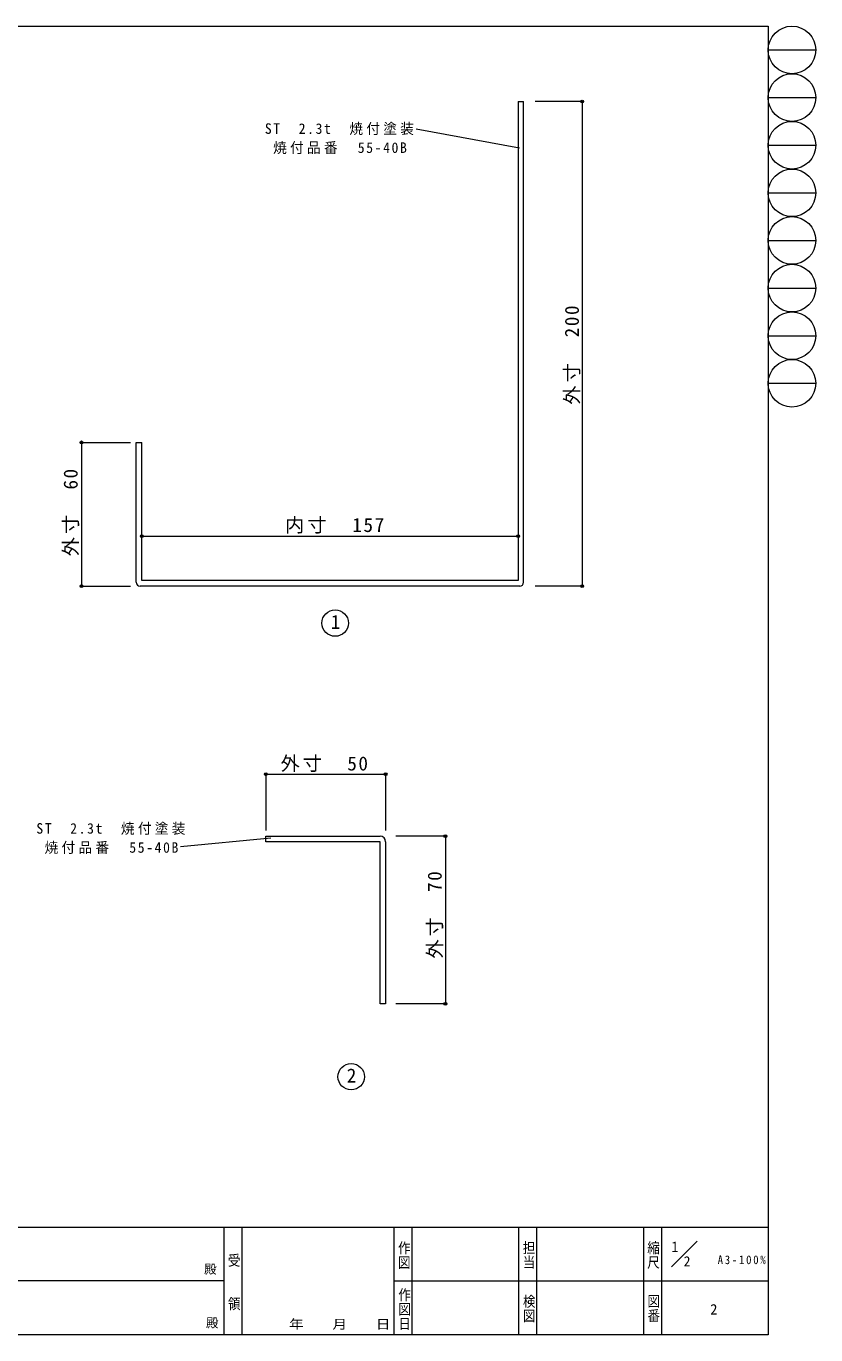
# Model space of a CAD drawing. Units: millimetres on the paper, with parts at other scales. Extents: x -848 to -26, y -812 to -539.
# Drawn here: x -191 to -26.2, y -811.7 to -538.5 of the extents above; entities that cross this region are included whole.
import ezdxf
from ezdxf.enums import TextEntityAlignment as Align

# ---------------------------------------------------------------- set-up
doc = ezdxf.new("R2010")
doc.units = ezdxf.units.MM
doc.header["$PDMODE"] = 32
doc.header["$PDSIZE"] = 0.6
doc.layers.add('1-9_hojyosen', color=7, linetype='Continuous', lineweight=9)
doc.layers.add('F-0', color=5, linetype='Continuous', lineweight=9)
doc.styles.add('@ＭＳ ゴシック', font='')
doc.styles.add('ＭＳ ゴシック', font='')
doc.styles.get('@ＭＳ ゴシック').set_extended_font_data('@MS Gothic')
doc.styles.get('ＭＳ ゴシック').set_extended_font_data('MS Gothic')

msp = doc.modelspace()

# ---------------------------------------------------------------- linework, layer by layer
at = {"layer": '1-9_hojyosen'}
for p, q in [((-88.332, -554.261), (-88.332, -654.261)), ((-88.332, -554.261), (-87.182, -554.261)), ((-87.182, -654.611), (-87.182, -554.261)), ((-88.012, -564.01), (-109.588, -560.039)), ((-167.982, -654.611), (-167.982, -625.411)), ((-167.982, -625.411), (-166.832, -625.411)), ((-166.832, -654.261), (-166.832, -625.411)), ((-87.982, -655.411), (-167.182, -655.411)), ((-88.332, -654.261), (-166.832, -654.261)), ((-158.784, -709.724), (-139.883, -707.918)), ((-140.954, -708.757), (-140.954, -707.607)), ((-140.954, -707.607), (-117.104, -707.607)), ((-117.104, -708.757), (-140.954, -708.757)), ((-117.104, -742.607), (-117.104, -708.757)), ((-115.954, -708.757), (-115.954, -742.607)), ((-115.954, -742.607), (-117.104, -742.607))]:
    msp.add_line(p, q, dxfattribs=at)
at = {"layer": '1-9_hojyosen', "color": 3}
for p, q in [((-74.952, -554.261), (-84.766, -554.261)), ((-74.952, -554.261), (-74.952, -655.411)), ((-179.411, -625.411), (-179.411, -655.411)), ((-179.411, -625.411), (-169.161, -625.411)), ((-166.832, -644.975), (-88.332, -644.975)), ((-179.411, -655.411), (-169.161, -655.411)), ((-74.952, -655.411), (-84.766, -655.411)), ((-140.954, -694.69), (-115.954, -694.69)), ((-140.954, -694.69), (-140.954, -706.389)), ((-115.954, -694.69), (-115.954, -706.389)), ((-103.477, -707.607), (-113.837, -707.607)), ((-103.477, -707.607), (-103.477, -742.607)), ((-103.477, -742.607), (-113.837, -742.607))]:
    msp.add_line(p, q, dxfattribs=at)
at = {"layer": '1-9_hojyosen'}
for centre in [(-126.482, -663.119), (-123.134, -757.806)]:
    msp.add_circle(centre, 2.757, dxfattribs=at)
for centre, radius, start, end in [((-167.182, -654.611), 0.8, 180, 270), ((-87.982, -654.611), 0.8, 270, 0), ((-117.104, -708.757), 1.15, 0, 90)]:
    msp.add_arc(centre, radius, start, end, dxfattribs=at)
at = {"layer": '1-9_hojyosen', "color": 134}
for p in [(-74.952, -554.261), (-179.411, -625.411), (-166.832, -644.975), (-88.332, -644.975), (-179.411, -655.411), (-74.952, -655.411), (-140.954, -694.69), (-115.954, -694.69), (-103.477, -707.607), (-103.477, -742.607)]:
    msp.add_point(p, dxfattribs=at)
at = {"layer": 'F-0'}
for p, q in [((-428.132, -538.527), (-36.132, -538.527)), ((-36.132, -538.527), (-36.132, -811.69)), ((-36.132, -543.497), (-26.192, -543.497)), ((-36.132, -553.437), (-26.192, -553.437)), ((-36.132, -563.377), (-26.192, -563.377)), ((-36.132, -573.317), (-26.192, -573.317)), ((-36.132, -583.257), (-26.192, -583.257)), ((-36.132, -593.197), (-26.192, -593.197)), ((-36.132, -603.137), (-26.192, -603.137)), ((-36.132, -613.077), (-26.192, -613.077)), ((-145.982, -789.19), (-145.982, -811.69)), ((-114.232, -789.19), (-114.232, -811.69)), ((-110.482, -789.19), (-110.482, -811.69)), ((-88.199, -789.19), (-88.199, -811.69)), ((-84.449, -789.19), (-84.449, -811.69)), ((-62.166, -789.19), (-36.132, -789.19)), ((-50.919, -792.131), (-56.286, -797.498)), ((-149.732, -800.44), (-216.907, -800.44)), ((-114.232, -800.44), (-62.166, -800.44)), ((-62.166, -800.44), (-36.132, -800.44)), ((-36.132, -811.69), (-428.132, -811.69))]:
    msp.add_line(p, q, dxfattribs=at)
for points in [[(-282.582, -789.19), (-216.907, -789.19), (-149.732, -789.19), (-62.166, -789.19), (-36.132, -789.19)], [(-149.732, -789.19), (-149.732, -800.44), (-149.732, -811.69)], [(-62.166, -789.19), (-62.166, -800.44), (-62.166, -811.69)], [(-58.416, -789.19), (-58.416, -800.44), (-58.416, -811.69)]]:
    msp.add_lwpolyline(points, dxfattribs=at)
for centre in [(-31.162, -543.497), (-31.162, -553.437), (-31.162, -563.377), (-31.162, -573.317), (-31.162, -583.257), (-31.162, -593.197), (-31.162, -603.137), (-31.162, -613.077)]:
    msp.add_circle(centre, 4.97, dxfattribs=at)

# ---------------------------------------------------------------- texts
at = {"layer": '1-9_hojyosen', "style": 'ＭＳ ゴシック'}
for s, p in [('1', (-127.405, -665.226)), ('2', (-124.057, -759.913))]:
    msp.add_text(s, height=2.933, dxfattribs=at).set_placement(p, align=Align.BOTTOM_LEFT)
at = {"layer": '1-9_hojyosen', "attachment_point": 7, "style": 'ＭＳ ゴシック'}
for s, insert, char_height in [('\\T1.24;\\W0.95;ST\u30002.3t\u3000焼付塗装', (-141.15, -561.259), 2.199), ('\\T1.24;\\W0.95;焼付品番\u300055-40B', (-139.429, -565.23), 2.199), ('\\T1.17;内寸\u3000157', (-136.95, -644.439), 2.933), ('\\T1.16;外寸\u300050', (-137.871, -694.221), 2.933), ('\\T1.24;\\W0.95;ST\u30002.3t\u3000焼付塗装', (-188.823, -707.334), 2.199), ('\\T1.24;\\W0.95;焼付品番\u300055-40B', (-187.102, -711.305), 2.199)]:
    msp.add_mtext(s, dxfattribs=dict(at, insert=insert, char_height=char_height))
at = {"layer": '1-9_hojyosen', "char_height": 2.933, "attachment_point": 7, "rotation": 90, "style": 'ＭＳ ゴシック'}
for s, insert in [('\\T1.17;外寸\u3000200', (-75.298, -617.527)), ('\\T1.16;外寸\u300060', (-179.887, -649.17)), ('\\T1.16;外寸\u300070', (-103.927, -733.16))]:
    msp.add_mtext(s, dxfattribs=dict(at, insert=insert))
at = {"layer": 'F-0', "color": 7, "style": '@ＭＳ ゴシック', "width": 1.15}
for s, p in [('作図', (-113.636, -792.019)), ('担当', (-87.598, -791.977)), ('縮尺', (-61.622, -791.992)), ('受\u3000\u3000領', (-149.121, -794.605)), ('作図日', (-113.561, -801.791)), ('検図', (-87.563, -803.157)), ('図番', (-61.587, -803.125))]:
    msp.add_text(s, height=1.924, rotation=270, dxfattribs=at).set_placement(p, align=Align.BOTTOM_LEFT)
at = {"layer": 'F-0', "color": 7, "style": 'ＭＳ ゴシック'}
for s, height, p in [('1', 2.199, (-56.336, -795.051)), ('殿', 1.924, (-153.835, -799.512)), ('2', 2.082, (-53.762, -797.994)), ('2', 2.199, (-48.214, -808.12)), ('殿', 1.924, (-153.441, -810.728))]:
    msp.add_text(s, height=height, dxfattribs=at).set_placement(p, align=Align.BOTTOM_LEFT)
at = {"layer": 'F-0', "color": 7, "style": 'ＭＳ ゴシック', "width": 1.15}
msp.add_text('年\u3000\u3000月\u3000\u3000日', height=1.924, dxfattribs=at).set_placement((-136.09, -811.002), align=Align.BOTTOM_LEFT)
at = {"layer": 'F-0', "color": 7, "insert": (-46.668, -796.965), "char_height": 1.822, "attachment_point": 7, "style": 'ＭＳ ゴシック'}
msp.add_mtext('\\T1.33;\\W0.9;A3-100%', dxfattribs=at)

doc.saveas('drawing.dxf')
